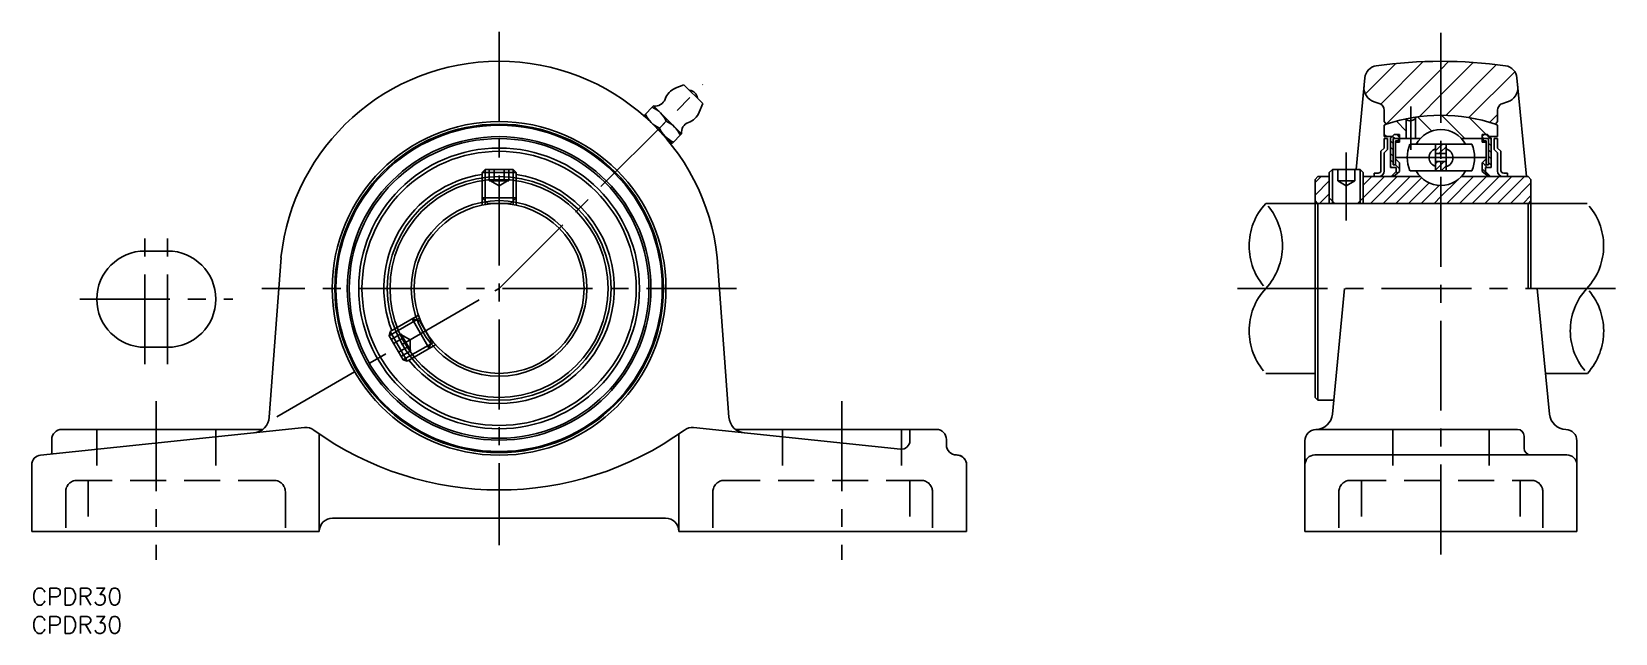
# Model space of a CAD drawing. Extents: x 0 to 280, y -8 to 98.
import ezdxf

# ---------------------------------------------------------------- set-up
doc = ezdxf.new("R2010")
doc.units = 0
doc.header["$LTSCALE"] = 0.5
for name, pattern in [('CENTER', [50.8, 31.75, -6.35, 6.35, -6.35]), ('DASHED', [19.05, 12.7, -6.35]), ('PHANTOM', [63.5, 31.75, -6.35, 6.35, -6.35, 6.35, -6.35])]:
    doc.linetypes.add(name, pattern=pattern)
doc.layers.get('0').update_dxf_attribs({"linetype": 'CONTINUOUS'})
for name, color, linetype in [('MSM_CENTER', 1, 'CENTER'), ('MSM_CONTINUOUS', 7, 'CONTINUOUS'), ('MSM_DASHED', 4, 'DASHED'), ('MSM_IMAGINARY', 6, 'PHANTOM'), ('MSM_NARROW', 5, 'CONTINUOUS'), ('MSM_PART_NUMBER', 7, 'CONTINUOUS')]:
    doc.layers.add(name, color=color, linetype=linetype)
doc.styles.get("Standard").update_dxf_attribs({"font": 'txt.shx', "height": 3, "bigfont": 'bigfont.shx'})

# ---------------------------------------------------------------- blocks, each defined once
blk = doc.blocks.new('*U22')
at = {"layer": 'MSM_PART_NUMBER'}
blk.add_text('CPDR30', height=3, dxfattribs=at).set_placement((0, -3))
blk = doc.blocks.new('*U23')
at = {"layer": 'MSM_PART_NUMBER'}
blk.add_text('CPDR30', height=3, dxfattribs=at).set_placement((0, -8))
blk = doc.blocks.new('*X25')
at = {"color": 0}
for p, q in [((235.4, 87.23), (240.78, 92.61)), ((238.09, 85.42), (245.6, 92.94)), ((248.72, 91.57), (250.14, 92.99)), ((248.72, 87.08), (254.44, 92.8)), ((249.58, 83.45), (258.54, 92.4)), ((239.07, 81.92), (248.72, 91.57)), ((253.68, 83.06), (261.77, 91.14)), ((244.86, 83.21), (248.72, 87.08)), ((257.34, 82.22), (258.71, 83.6))]:
    blk.add_line(p, q, dxfattribs=at)
blk = doc.blocks.new('*X26')
at = {"color": 0}
for p, q in [((242.61, 80.68), (240.86, 82.43)), ((247.11, 80.67), (244.6, 83.18)), ((252.92, 79.35), (248.81, 83.46)), ((256.71, 80.05), (253.71, 83.05)), ((239.1, 79.7), (238.72, 80.08))]:
    blk.add_line(p, q, dxfattribs=at)
blk = doc.blocks.new('*X27')
at = {"color": 0}
for p, q in [((226.52, 71.61), (227.56, 72.65)), ((226.52, 69.37), (229.02, 71.87)), ((235.02, 68.89), (238.78, 72.65)), ((235.02, 71.13), (236.54, 72.65)), ((236.28, 67.9), (241.03, 72.65)), ((238.52, 67.9), (243.27, 72.65)), ((240.77, 67.9), (245.31, 72.44)), ((243.01, 67.9), (246.64, 71.52)), ((245.26, 67.9), (248.43, 71.07)), ((248.72, 69.12), (251.58, 71.97)), ((249.75, 67.9), (254.5, 72.65)), ((252, 67.9), (256.75, 72.65)), ((254.24, 67.9), (258.99, 72.65)), ((256.49, 67.9), (261.24, 72.65)), ((258.73, 67.9), (263.48, 72.65)), ((260.98, 67.9), (264.62, 71.55)), ((227.3, 67.9), (229.02, 69.62)), ((229.54, 67.9), (229.56, 67.92)), ((234.48, 68.35), (235.02, 68.89)), ((247.51, 67.9), (248.72, 69.12)), ((263.22, 67.9), (264.62, 69.3))]:
    blk.add_line(p, q, dxfattribs=at)
blk = doc.blocks.new('*X28')
at = {"color": 0}
for p, q in [((240.32, 78.48), (239.85, 78.95)), ((240.58, 79.34), (240.18, 79.74)), ((241.22, 78.7), (240.98, 78.94)), ((241.44, 79.61), (240.99, 80.05)), ((256.29, 79.34), (256.01, 79.63)), ((256.71, 78.92), (256.7, 78.94)), ((257.6, 79.16), (256.71, 80.05)), ((257.6, 78.04), (257.13, 78.51)), ((240.32, 77.36), (239.85, 77.83)), ((240.32, 76.24), (239.85, 76.71)), ((240.32, 75.11), (239.85, 75.58)), ((256.71, 75.55), (256.61, 75.66)), ((257.6, 76.92), (257.13, 77.39)), ((257.6, 75.8), (257.13, 76.27)), ((240.07, 74.24), (239.85, 74.46)), ((240.45, 72.73), (240.25, 72.93)), ((241.44, 74), (240.72, 74.71)), ((241.08, 73.23), (240.82, 73.49)), ((257.37, 72.65), (256.01, 74.01)), ((256.91, 74.24), (256.05, 75.1)), ((257.6, 74.67), (257.13, 75.14))]:
    blk.add_line(p, q, dxfattribs=at)
blk = doc.blocks.new('*X29')
at = {"color": 0}
for p, q in [((247.78, 78.28), (247.85, 78.35)), ((248.72, 78.1), (248.98, 78.35)), ((247.78, 77.16), (248.72, 78.1)), ((248.45, 76.7), (248.72, 76.98)), ((248.72, 76.98), (249.66, 77.92)), ((249.57, 76.7), (249.66, 76.79)), ((247.78, 74.91), (248.16, 75.29)), ((247.78, 73.79), (248.72, 74.73)), ((248.72, 74.73), (249.29, 75.29)), ((248.76, 73.65), (249.66, 74.55))]:
    blk.add_line(p, q, dxfattribs=at)

msp = doc.modelspace()

# ---------------------------------------------------------------- linework, layer by layer
at = {"layer": 'MSM_CENTER'}
for p, q in [((82.5, 98.22), (82.5, 7.57)), ((248.72, 98), (248.72, 5)), ((82.5, 52.9), (118.48, 88.88)), ((243.43, 85), (243.43, 77.35)), ((232.02, 76.9), (232.02, 64.9)), ((240.79, 76), (256.66, 76)), ((20, 39.5), (20, 62.5)), ((24, 39.5), (24, 62.5)), ((8.5, 51), (35.5, 51)), ((124.39, 52.9), (40.61, 52.9)), ((43.25, 30.24), (82.5, 52.9)), ((279.51, 52.9), (212.81, 52.9)), ((22, 33), (22, 5)), ((143, 33), (143, 5))]:
    msp.add_line(p, q, dxfattribs=at)
at = {"layer": 'MSM_CONTINUOUS'}
for p, q in [((233.74, 73.9), (235.3, 90.09)), ((263.83, 72.65), (262.14, 90.09)), ((115.13, 88.86, 6.01), (113.6, 88.22, 6.01)), ((115.13, 88.86, 6.01), (118.46, 85.53, 6.01)), ((108.09, 83.44), (109.76, 85.11)), ((114.71, 80.16), (109.76, 85.11)), ((118.46, 85.53, 6.01), (117.82, 84, 6.01)), ((238, 85.46), (236.94, 85.82)), ((238.72, 84.38), (238.72, 82.35)), ((258.72, 84.38), (258.72, 82.35)), ((259.45, 85.46), (260.5, 85.82)), ((108.37, 83.17, 6.01), (108.33, 83.12, 6.01)), ((110.79, 81.19), (112.01, 82.41)), ((239.08, 81.9), (238.72, 82.35)), ((239.08, 81.9), (238.72, 81.69)), ((238.72, 81.69), (238.72, 79.7)), ((242.61, 82.67), (242.61, 79.35)), ((244.26, 82.98), (244.26, 79.35)), ((258.36, 81.9), (258.72, 82.35)), ((258.36, 81.9), (258.72, 81.69)), ((258.72, 81.69), (258.72, 79.7)), ((112.77, 78.77, 6.01), (112.61, 78.61, 6.01)), ((114.71, 80.16), (113.04, 78.49)), ((238.72, 79.7), (240.15, 79.7)), ((238.72, 79.34), (238.72, 77.68)), ((238.72, 79.34), (239.31, 79.34)), ((239.31, 79.34), (239.31, 77.44)), ((240.5, 80.05), (239.85, 79.4)), ((239.85, 79.4), (239.85, 74.24)), ((240.32, 79.34), (241.26, 79.34)), ((240.32, 79.34), (240.32, 74.71)), ((240.5, 80.05), (241.44, 80.05)), ((241.26, 78.94), (240.73, 78.94)), ((240.73, 78.94), (240.73, 74.71)), ((241.44, 78.7), (240.73, 78.7)), ((241.09, 80.05), (241.44, 79.7)), ((241.26, 79.34), (241.26, 78.94)), ((241.44, 80.05), (241.44, 78.7)), ((245.1, 79.35), (241.44, 79.35)), ((254.17, 78.35), (243.27, 78.35)), ((247.78, 73.65), (247.78, 78.35)), ((248.72, 76.7), (248.72, 78.35)), ((249.66, 78.35), (249.66, 73.65)), ((256.01, 79.35), (252.35, 79.35)), ((256.01, 80.05), (256.01, 78.7)), ((256.95, 80.05), (256.01, 80.05)), ((256.36, 80.05), (256.01, 79.7)), ((256.01, 78.7), (256.71, 78.7)), ((256.19, 79.34), (256.19, 78.94)), ((257.13, 79.34), (256.19, 79.34)), ((256.19, 78.94), (256.71, 78.94)), ((256.71, 78.94), (256.71, 74.71)), ((256.95, 80.05), (257.6, 79.4)), ((257.13, 79.34), (257.13, 74.71)), ((258.72, 79.7), (257.3, 79.7)), ((257.6, 79.4), (257.6, 74.24)), ((258.72, 79.34), (258.13, 79.34)), ((258.13, 79.34), (258.13, 77.44)), ((258.72, 79.34), (258.72, 77.68)), ((238.14, 77.1), (238.72, 77.68)), ((238.14, 73.74), (238.14, 77.1)), ((238.73, 76.86), (239.31, 77.44)), ((238.73, 73.65), (238.73, 76.86)), ((240.73, 75.76), (241.44, 75.06)), ((249.66, 76.7), (247.78, 76.7)), ((256.71, 75.76), (256.01, 75.06)), ((258.71, 76.86), (258.13, 77.44)), ((258.71, 73.65), (258.71, 76.86)), ((259.3, 77.1), (258.72, 77.68)), ((259.3, 73.74), (259.3, 77.1)), ((80.04, 73.9), (79.5, 73.36)), ((79.5, 73.36), (85.5, 73.36)), ((79.5, 73.36), (79.5, 72.42)), ((84.96, 73.9), (80.04, 73.9)), ((84.96, 73.9), (85.5, 73.36)), ((85.5, 73.36), (85.5, 72.42)), ((229.56, 73.9), (229.02, 73.36)), ((229.02, 73.36), (229.02, 68.9)), ((234.48, 73.9), (229.56, 73.9)), ((230.52, 73.9), (230.52, 71.9)), ((232.02, 73.9), (232.02, 71.9)), ((233.52, 73.9), (233.52, 71.9)), ((234.48, 73.9), (235.02, 73.36)), ((235.02, 73.36), (235.02, 68.9)), ((236.97, 73.24), (236.97, 72.65)), ((237.64, 73.24), (236.97, 73.24)), ((240.85, 74.24), (239.85, 74.24)), ((240.85, 73.53), (239.97, 72.65)), ((240.73, 74.71), (240.32, 74.71)), ((241.44, 73.51), (240.34, 72.65)), ((240.85, 74.24), (240.85, 73.53)), ((241.44, 75.06), (241.44, 73.51)), ((254.17, 73.65), (243.27, 73.65)), ((249.66, 75.29), (247.78, 75.29)), ((248.72, 73.65), (248.72, 75.29)), ((256.01, 75.06), (256.01, 73.51)), ((256.01, 73.51), (257.1, 72.65)), ((256.6, 74.24), (257.6, 74.24)), ((256.6, 74.24), (256.6, 73.53)), ((256.6, 73.53), (257.48, 72.65)), ((256.71, 74.71), (257.13, 74.71)), ((259.8, 73.24), (260.47, 73.24)), ((260.47, 73.24), (260.47, 72.65)), ((227.02, 72.65), (226.52, 72.15)), ((226.52, 33.65), (226.52, 72.15)), ((227.02, 72.65), (229.02, 72.65)), ((230.52, 71.9), (232.02, 71.03)), ((233.52, 71.9), (230.52, 71.9)), ((233.52, 71.9), (232.02, 71.03)), ((235.02, 72.65), (245.1, 72.65)), ((252.35, 72.65), (264.12, 72.65)), ((264.12, 72.65), (264.62, 72.15)), ((264.62, 72.15), (264.62, 52.9)), ((226.52, 68.4), (227.02, 67.9)), ((227.02, 67.9), (264.12, 67.9)), ((227.02, 67.9), (227.02, 33.15)), ((229.02, 68.9), (230.02, 67.9)), ((229.56, 68.36), (229.56, 67.9)), ((235.02, 68.9), (234.02, 67.9)), ((234.48, 68.36), (234.48, 67.9)), ((264.62, 68.4), (264.12, 67.9)), ((264.12, 67.9), (264.12, 52.9)), ((20, 59.5), (24, 59.5)), ((41.94, 30.16), (44.01, 58.36)), ((123.06, 30.16), (120.99, 58.36)), ((229.57, 30.71), (231.71, 52.9)), ((267.87, 30.71), (265.73, 52.9)), ((63.08, 44.53), (63.28, 45.27)), ((63.28, 45.27), (64.09, 45.74)), ((66.28, 40.07), (63.28, 45.27)), ((20, 42.5), (24, 42.5)), ((63.08, 44.53), (65.54, 40.27)), ((65.54, 40.27), (66.28, 40.07)), ((66.28, 40.07), (67.09, 40.54)), ((226.52, 33.65), (227.02, 33.15)), ((227.02, 33.15), (229.81, 33.15)), ((1.58, 23.48), (48.18, 28.32)), ((5.31, 28), (40.78, 28)), ((153.35, 24.53), (116.82, 28.32)), ((124.22, 28), (159.69, 28)), ((155, 28), (155, 26.02)), ((226.7, 28), (262.23, 28)), ((3.55, 26.24), (3.55, 23.69)), ((50.77, 27.2), (50.77, 10)), ((114.23, 27.2), (114.23, 10)), ((161.45, 26.24), (161.45, 25.26)), ((224.72, 26), (224.72, 10)), ((263.41, 26.82), (263.41, 24.68)), ((272.72, 26), (272.72, 10)), ((226.48, 23.5), (270.96, 23.5)), ((0, 21.73), (0, 10)), ((165, 21.74), (165, 10)), ((53.12, 12.35), (111.88, 12.35)), ((50.77, 10), (0, 10)), ((50.77, 10), (0, 10)), ((114.23, 10), (165, 10)), ((114.23, 10), (165, 10)), ((224.72, 10), (272.72, 10))]:
    msp.add_line(p, q, dxfattribs=at)
at = {"layer": 'MSM_CONTINUOUS', "extrusion": (-0.612372, 0.612372, -0.5)}
msp.add_line((108.09, 83.44, 6.06), (113.04, 78.49, -6.06), dxfattribs=at)
at = {"layer": 'MSM_CONTINUOUS'}
for centre, radius in [((82.5, 52.9), 29.45), ((82.5, 52.9), 29), ((82.5, 52.9), 28.8), ((82.5, 52.9), 26.8), ((82.5, 52.9), 26.45), ((82.5, 52.9), 24.78), ((82.5, 52.9), 24.2), ((82.5, 52.9), 19.75), ((82.5, 52.9), 19.25), ((82.5, 52.9), 15.5), ((82.5, 52.9), 15), ((82.5, 32.9), 0)]:
    msp.add_circle(centre, radius, dxfattribs=at)
for centre, radius, start, end in [((82.5, 54.29), 38.71, 6.034, 173.966), ((248.72, 11.92), 81.07, 81.9082, 98.0918), ((237.64, 89.87), 2.35, 98.0918, 174.4901), ((259.8, 89.87), 2.35, 5.5099, 81.9082), ((114.84, 85.24, 6.01), 3.23, 112.4234, 160.264), ((115.95, 86.35, 6.01), 1.55, 5.732, 84.268), ((237.78, 88.32), 2.64, 174.4901, 251.4), ((259.66, 88.32), 2.64, 288.6, 5.5099), ((107.42, 80.3), 5.05, 24.7438, 65.2562), ((110.04, 86.96, 6.01), 1.87, 261.4947, 340.264), ((114.84, 85.24, 6.01), 3.23, 289.736, 337.5766), ((237.54, 84.38), 1.18, 0, 67.2738), ((259.9, 84.38), 1.18, 112.7262, 180), ((112.9, 85.78), 5.05, 204.7438, 245.2562), ((115.38, 83.3), 5.05, 204.7438, 245.2562), ((109.9, 77.82), 5.05, 24.7438, 65.2562), ((116.56, 80.44, 6.01), 1.87, 109.736, 188.5053), ((248.72, 52.9), 30.56, 71.614, 108.386), ((243.26, 83.73), 1.25, 228.1101, 331.9775), ((248.72, 76), 5.94, 156.6692, 203.3308), ((248.72, 76), 4.94, 28.4369, 151.5631), ((248.72, 76), 5.94, 336.6692, 23.3308), ((248.19, 76), 1.58, 104.8628, 255.1372), ((249.21, 75.96), 1.63, 286.0954, 73.9046), ((82.5, 52.9), 20.34, 98.4816, 201.5184), ((82.5, 52.9), 20.34, 218.4816, 81.5184), ((237.64, 73.74), 0.5, 270, 0), ((237.73, 73.65), 1, 270, 0), ((248.72, 76), 4.94, 208.4369, 331.5631), ((259.71, 73.65), 1, 180, 270), ((259.8, 73.74), 0.5, 180, 270), ((20, 51), 8.5, 90, 270), ((24, 51), 8.5, 270, 90), ((5.31, 26.24), 1.76, 90, 180), ((38.95, 30.38), 3, 275.93, 355.81), ((48.42, 25.99), 2.35, 54.1356, 95.93), ((116.58, 25.99), 2.35, 84.07, 125.8644), ((126.05, 30.38), 3, 184.19, 264.07), ((159.69, 26.24), 1.76, 0, 90), ((226.72, 26), 2, 91.5439, 180), ((226.59, 31), 3, 271.5439, 354.4901), ((262.23, 26.82), 1.18, 0, 90), ((270.86, 31), 3, 185.5099, 268.4561), ((270.72, 26), 2, 0, 88.4561), ((153.5, 26.02), 1.5, 264.07, 0), ((163.21, 25.26), 1.76, 180, 270.4883), ((1.76, 21.73), 1.76, 95.93, 180), ((163.24, 21.74), 1.76, 0, 90.4883), ((163.24, 21.73), 1.76, 0, 84.07), ((226.48, 21.74), 1.76, 90, 180), ((264.59, 24.68), 1.18, 180, 270), ((270.96, 21.74), 1.76, 0, 90), ((53.12, 10), 2.35, 90, 180), ((111.88, 10), 2.35, 0, 90)]:
    msp.add_arc(centre, radius, start, end, dxfattribs=at)
at = {"layer": 'MSM_CONTINUOUS', "extrusion": (0, 0, -1)}
msp.add_arc((-82.5, 73.13), 55.82, 234.1356, 305.8644, dxfattribs=at)
at = {"layer": 'MSM_DASHED'}
for p, q in [((80.77, 73.9), (80.77, 71.9)), ((81.63, 73.9), (81.63, 71.9)), ((83.37, 73.9), (83.37, 71.9)), ((84.23, 73.9), (84.23, 71.9)), ((79.5, 72.42), (79.5, 67.6)), ((80.04, 72.5), (80.04, 67.7)), ((84.23, 71.9), (80.77, 71.9)), ((81, 71.9), (82.5, 71.03)), ((84, 71.9), (82.5, 71.03)), ((84.96, 72.5), (84.96, 67.7)), ((85.5, 72.42), (85.5, 67.6)), ((79.5, 68.9), (85.5, 68.9)), ((79.5, 68.9), (80.5, 67.9)), ((84.5, 67.9), (80.5, 67.9)), ((85.5, 68.9), (84.5, 67.9)), ((64.09, 45.74), (68.27, 48.15)), ((64.3, 45.23), (68.46, 47.63)), ((63.45, 43.9), (65.18, 44.9)), ((65.18, 44.9), (66.91, 41.9)), ((70.14, 42.3), (67.14, 47.5)), ((67.14, 47.5), (68.51, 47.13)), ((68.51, 47.13), (70.51, 43.67)), ((63.88, 43.15), (65.61, 44.15)), ((64.75, 41.65), (66.48, 42.65)), ((65.3, 44.7), (66.8, 43.83)), ((66.76, 40.97), (70.91, 43.37)), ((66.8, 42.1), (66.8, 43.83)), ((67.09, 40.54), (71.27, 42.95)), ((70.14, 42.3), (70.51, 43.67)), ((65.18, 40.9), (66.91, 41.9)), ((11.5, 28), (11.5, 19)), ((32.5, 28), (32.5, 19)), ((132.5, 28), (132.5, 19)), ((153.5, 28), (153.5, 19)), ((240.22, 28), (240.22, 19)), ((257.22, 28), (257.22, 19)), ((6, 17), (6, 10)), ((42.77, 19), (8, 19)), ((10, 19), (10, 10)), ((44.77, 17), (44.77, 10)), ((120.23, 17), (120.23, 10)), ((122.23, 19), (157, 19)), ((155, 19), (155, 10)), ((159, 17), (159, 10)), ((230.72, 17), (230.72, 10)), ((232.72, 19), (264.72, 19)), ((234.72, 19), (234.72, 10)), ((262.72, 19), (262.72, 10)), ((266.72, 17), (266.72, 10))]:
    msp.add_line(p, q, dxfattribs=at)
for centre, start, end in [((8, 17), 90, 180), ((42.77, 17), 0, 90), ((122.23, 17), 90, 180), ((157, 17), 0, 90), ((232.72, 17), 90, 180), ((264.72, 17), 0, 90)]:
    msp.add_arc(centre, 2, start, end, dxfattribs=at)
at = {"layer": 'MSM_IMAGINARY'}
for p, q in [((227.02, 67.9), (217.81, 67.9)), ((274.51, 67.9), (264.12, 67.9)), ((226.52, 37.9), (217.81, 37.9)), ((274.59, 37.9), (267.18, 37.9))]:
    msp.add_line(p, q, dxfattribs=at)
for centre, radius, start, end in [((225.91, 60.4), 11.04, 137.2114, 222.7886), ((209.71, 60.4), 11.04, 317.2114, 42.7886), ((266.4, 60.4), 11.04, 317.2114, 42.7886), ((225.91, 45.4), 11.04, 137.2114, 222.7886), ((282.49, 45.44), 10.93, 136.9596, 223.656), ((266.3, 45.36), 11.15, 318.0259, 42.5897)]:
    msp.add_arc(centre, radius, start, end, dxfattribs=at)
at = {"layer": 'MSM_NARROW'}
for p, q in [((248.73, 76.7), (248.72, 76.71)), ((80.04, 73.9), (80.04, 72.5)), ((84.96, 73.9), (84.96, 72.5)), ((229.56, 73.9), (229.56, 68.36)), ((234.48, 73.9), (234.48, 68.36)), ((239.97, 72.65), (239.97, 72.65)), ((229.02, 68.9), (229.02, 67.9)), ((235.02, 68.9), (235.02, 67.9)), ((63.08, 44.53), (64.3, 45.23)), ((65.54, 40.27), (66.76, 40.97))]:
    msp.add_line(p, q, dxfattribs=at)

# ---------------------------------------------------------------- block references
at = {"layer": 'MSM_CONTINUOUS'}
for name in ['*U22', '*U23']:
    msp.add_blockref(name, (0, 0), dxfattribs=at)
at = {"layer": 'MSM_NARROW', "linetype": 'CONTINUOUS'}
for name in ['*X25', '*X26', '*X28', '*X29', '*X27']:
    msp.add_blockref(name, (0, 0), dxfattribs=at)

doc.saveas('drawing.dxf')
